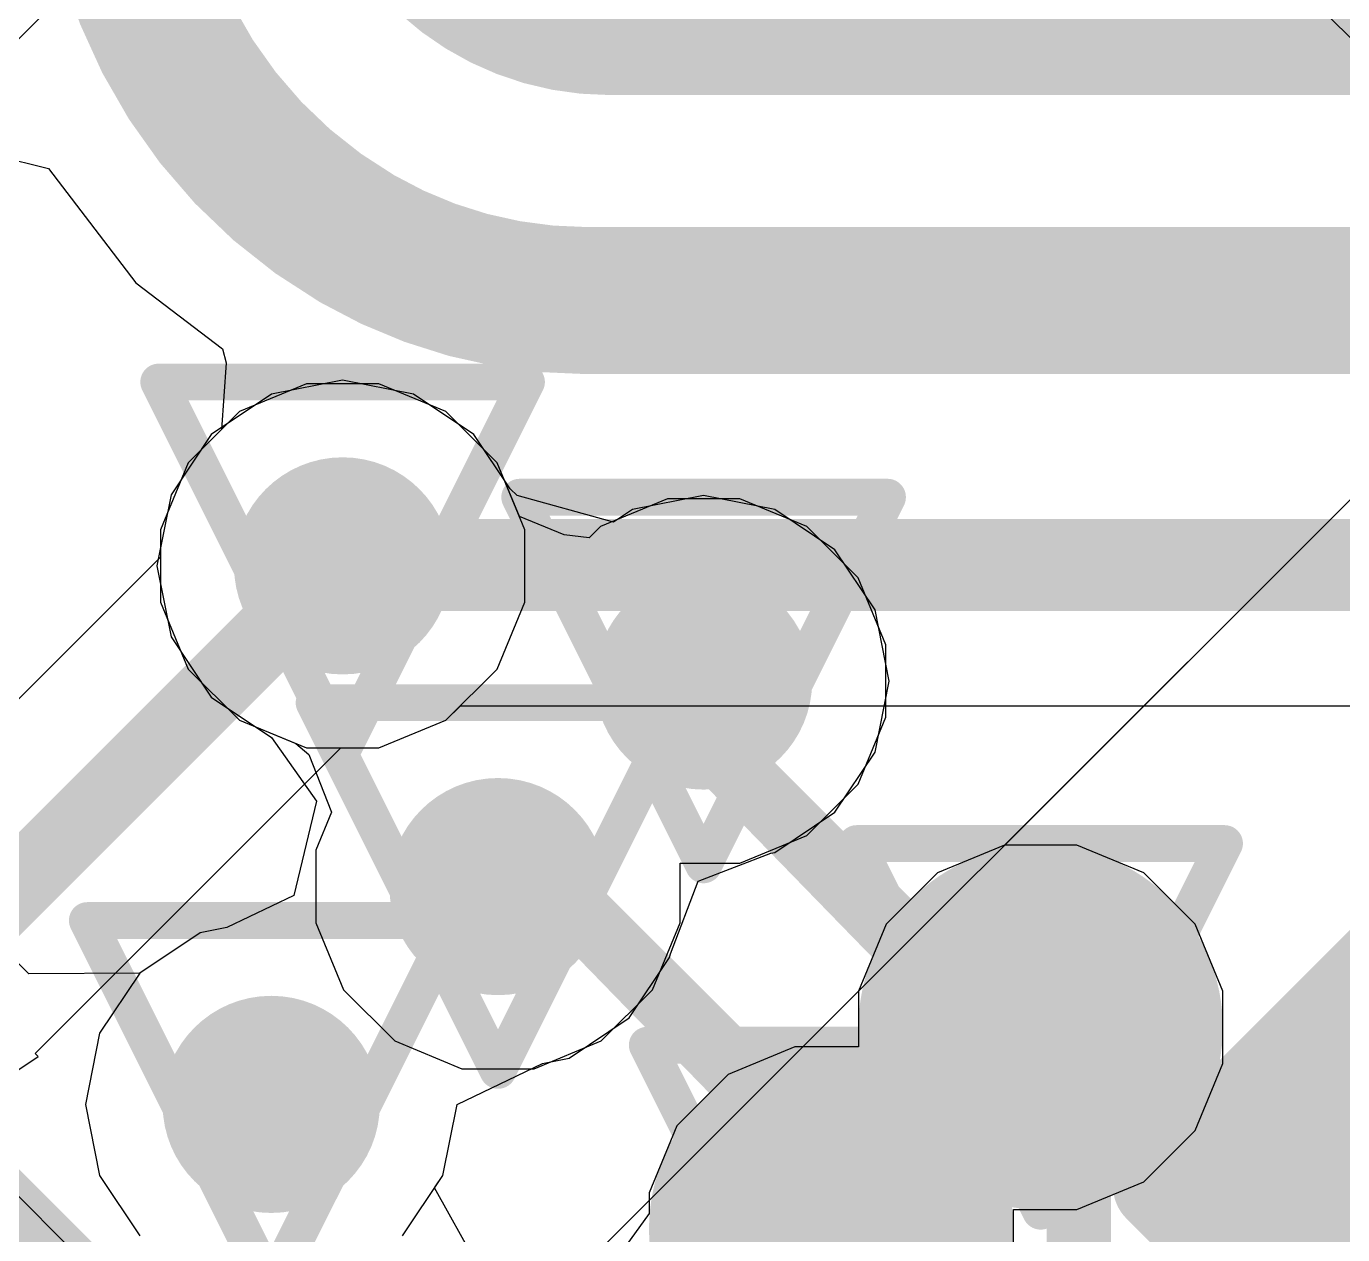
# Model space of a CAD drawing. Header units: inches. Extents: x -6 to 283, y -12 to 154.
# Drawn here: x 42.107 to 43.925, y 11.081 to 12.75 of the extents above; entities that cross this region are included whole.
import ezdxf

# ---------------------------------------------------------------- set-up
doc = ezdxf.new("R2010")
doc.units = ezdxf.units.IN
for name, color, linetype in [('Bottom Layer', 5, 'Continuous'), ('Drill Drawing', 1, 'Continuous'), ('GND-1', 16, 'Continuous'), ('GND-2', 90, 'Continuous'), ('GND-3', 216, 'Continuous'), ('GND-4', 54, 'Continuous'), ('PWR-1', 156, 'Continuous'), ('PWR-2', 130, 'Continuous'), ('Signal L1', 76, 'Continuous'), ('Signal L2', 6, 'Continuous'), ('Top Layer', 1, 'Continuous'), ('Top Overlay', 2, 'Continuous'), ('Top Paste', 8, 'Continuous'), ('Top Solder', 216, 'Continuous'), ('Via Holes', 16, 'Continuous')]:
    doc.layers.add(name, color=color, linetype=linetype)

# ---------------------------------------------------------------- blocks, each defined once
blk = doc.blocks.new('R___0201_126')
at = {"layer": 'Top Layer'}
for points in [[(-0.41, 0.185), (-0.14, 0.185), (-0.14, -0.185), (-0.41, -0.185)], [(0.14, 0.185), (0.41, 0.185), (0.41, -0.185), (0.14, -0.185)]]:
    blk.add_hatch(color=1, dxfattribs=at).paths.add_polyline_path(points)
at = {"layer": 'Top Paste'}
for points in [[(-0.41, 0.185), (-0.14, 0.185), (-0.14, -0.185), (-0.41, -0.185)], [(0.14, 0.185), (0.41, 0.185), (0.41, -0.185), (0.14, -0.185)]]:
    blk.add_hatch(color=8, dxfattribs=at).paths.add_polyline_path(points)
at = {"layer": 'Top Solder'}
for points in [[(-0.465, 0.24), (-0.085, 0.24), (-0.085, -0.24), (-0.465, -0.24)], [(0.085, 0.24), (0.465, 0.24), (0.465, -0.24), (0.085, -0.24)]]:
    blk.add_hatch(color=216, dxfattribs=at).paths.add_polyline_path(points)
at = {"layer": 'Top Overlay'}
for points in [[(-0.4826, 0.254, 0.127, 0.127, 0), (-0.4826, -0.254, 0.127, 0.127, 0)], [(0.4826, 0.254, 0.127, 0.127, 0), (-0.4826, 0.254, 0.127, 0.127, 0)], [(0.4826, 0.254, 0.127, 0.127, 0), (0.4826, -0.254, 0.127, 0.127, 0)], [(0.4826, -0.254, 0.127, 0.127, 0), (-0.4826, -0.254, 0.127, 0.127, 0)]]:
    blk.add_lwpolyline(points, format="xyseb", dxfattribs=at)
for points in [[(-0.5143, 0.254, 0.0635, 0.0635, 1), (-0.4508, 0.254, 0.0635, 0.0635, 1)], [(-0.5143, 0.254, 0.0635, 0.0635, 1), (-0.4508, 0.254, 0.0635, 0.0635, 1)], [(0.4508, 0.254, 0.0635, 0.0635, 1), (0.5143, 0.254, 0.0635, 0.0635, 1)], [(0.4508, 0.254, 0.0635, 0.0635, 1), (0.5143, 0.254, 0.0635, 0.0635, 1)], [(-0.5143, -0.254, 0.0635, 0.0635, 1), (-0.4508, -0.254, 0.0635, 0.0635, 1)], [(-0.5143, -0.254, 0.0635, 0.0635, 1), (-0.4508, -0.254, 0.0635, 0.0635, 1)], [(0.4508, -0.254, 0.0635, 0.0635, 1), (0.5143, -0.254, 0.0635, 0.0635, 1)], [(0.4508, -0.254, 0.0635, 0.0635, 1), (0.5143, -0.254, 0.0635, 0.0635, 1)]]:
    blk.add_lwpolyline(points, format="xyseb", close=True, dxfattribs=at)
blk = doc.blocks.new('R___0201_166')
at = {"layer": 'Top Layer'}
for points in [[(-0.41, 0.185), (-0.14, 0.185), (-0.14, -0.185), (-0.41, -0.185)], [(0.14, 0.185), (0.41, 0.185), (0.41, -0.185), (0.14, -0.185)]]:
    blk.add_hatch(color=1, dxfattribs=at).paths.add_polyline_path(points)
at = {"layer": 'Top Paste'}
for points in [[(-0.41, 0.185), (-0.14, 0.185), (-0.14, -0.185), (-0.41, -0.185)], [(0.14, 0.185), (0.41, 0.185), (0.41, -0.185), (0.14, -0.185)]]:
    blk.add_hatch(color=8, dxfattribs=at).paths.add_polyline_path(points)
at = {"layer": 'Top Solder'}
for points in [[(-0.465, 0.24), (-0.085, 0.24), (-0.085, -0.24), (-0.465, -0.24)], [(0.085, 0.24), (0.465, 0.24), (0.465, -0.24), (0.085, -0.24)]]:
    blk.add_hatch(color=216, dxfattribs=at).paths.add_polyline_path(points)
at = {"layer": 'Top Overlay'}
for points in [[(-0.4826, 0.254, 0.127, 0.127, 0), (0.4826, 0.254, 0.127, 0.127, 0)], [(-0.4826, -0.254, 0.127, 0.127, 0), (-0.4826, 0.254, 0.127, 0.127, 0)], [(0.4826, -0.254, 0.127, 0.127, 0), (0.4826, 0.254, 0.127, 0.127, 0)], [(-0.4826, -0.254, 0.127, 0.127, 0), (0.4826, -0.254, 0.127, 0.127, 0)]]:
    blk.add_lwpolyline(points, format="xyseb", dxfattribs=at)
for points in [[(-0.5143, 0.254, 0.0635, 0.0635, 1), (-0.4508, 0.254, 0.0635, 0.0635, 1)], [(-0.5143, 0.254, 0.0635, 0.0635, 1), (-0.4508, 0.254, 0.0635, 0.0635, 1)], [(0.4508, 0.254, 0.0635, 0.0635, 1), (0.5143, 0.254, 0.0635, 0.0635, 1)], [(0.4508, 0.254, 0.0635, 0.0635, 1), (0.5143, 0.254, 0.0635, 0.0635, 1)], [(-0.5143, -0.254, 0.0635, 0.0635, 1), (-0.4508, -0.254, 0.0635, 0.0635, 1)], [(-0.5143, -0.254, 0.0635, 0.0635, 1), (-0.4508, -0.254, 0.0635, 0.0635, 1)], [(0.4508, -0.254, 0.0635, 0.0635, 1), (0.5143, -0.254, 0.0635, 0.0635, 1)], [(0.4508, -0.254, 0.0635, 0.0635, 1), (0.5143, -0.254, 0.0635, 0.0635, 1)]]:
    blk.add_lwpolyline(points, format="xyseb", close=True, dxfattribs=at)

msp = doc.modelspace()

# ---------------------------------------------------------------- hatches: boundary and pattern name
at = {"layer": 'Bottom Layer'}
h = msp.add_hatch(color=5, dxfattribs=at)
edge = h.paths.add_edge_path()
edge.add_arc((42.544, 12.0046), 0.15, 0, 360)
h = msp.add_hatch(color=5, dxfattribs=at)
edge = h.paths.add_edge_path()
edge.add_arc((42.4454, 11.2606), 0.15, 0, 360)
at = {"layer": 'GND-1'}
h = msp.add_hatch(color=16, dxfattribs=at)
edge = h.paths.add_edge_path()
edge.add_arc((42.544, 12.0046), 0.15, 0, 360)
h = msp.add_hatch(color=16, dxfattribs=at)
edge = h.paths.add_edge_path()
edge.add_arc((43.5081, 11.367), 0.15, 0, 360)
h = msp.add_hatch(color=16, dxfattribs=at)
edge = h.paths.add_edge_path()
edge.add_arc((42.4454, 11.2606), 0.15, 0, 360)
h = msp.add_hatch(color=16, dxfattribs=at)
edge = h.paths.add_edge_path()
edge.add_arc((43.2188, 11.0884), 0.15, 0, 360)
at = {"layer": 'GND-2'}
h = msp.add_hatch(color=90, dxfattribs=at)
edge = h.paths.add_edge_path()
edge.add_arc((42.544, 12.0046), 0.15, 0, 360)
h = msp.add_hatch(color=90, dxfattribs=at)
edge = h.paths.add_edge_path()
edge.add_arc((43.0426, 11.8455), 0.15, 0, 360)
h = msp.add_hatch(color=90, dxfattribs=at)
edge = h.paths.add_edge_path()
edge.add_arc((42.7586, 11.5615), 0.15, 0, 360)
h = msp.add_hatch(color=90, dxfattribs=at)
edge = h.paths.add_edge_path()
edge.add_arc((42.4454, 11.2606), 0.15, 0, 360)
at = {"layer": 'GND-3'}
h = msp.add_hatch(color=216, dxfattribs=at)
edge = h.paths.add_edge_path()
edge.add_arc((42.544, 12.0046), 0.15, 0, 360)
h = msp.add_hatch(color=216, dxfattribs=at)
edge = h.paths.add_edge_path()
edge.add_arc((43.0426, 11.8455), 0.15, 0, 360)
h = msp.add_hatch(color=216, dxfattribs=at)
edge = h.paths.add_edge_path()
edge.add_arc((42.7586, 11.5615), 0.15, 0, 360)
h = msp.add_hatch(color=216, dxfattribs=at)
edge = h.paths.add_edge_path()
edge.add_arc((42.4454, 11.2606), 0.15, 0, 360)
at = {"layer": 'GND-4'}
h = msp.add_hatch(color=54, dxfattribs=at)
edge = h.paths.add_edge_path()
edge.add_arc((42.544, 12.0046), 0.15, 0, 360)
h = msp.add_hatch(color=54, dxfattribs=at)
edge = h.paths.add_edge_path()
edge.add_arc((42.4454, 11.2606), 0.15, 0, 360)
at = {"layer": 'PWR-1'}
h = msp.add_hatch(color=156, dxfattribs=at)
edge = h.paths.add_edge_path()
edge.add_arc((42.544, 12.0046), 0.15, 0, 360)
h = msp.add_hatch(color=156, dxfattribs=at)
edge = h.paths.add_edge_path()
edge.add_arc((43.0426, 11.8455), 0.15, 0, 360)
h = msp.add_hatch(color=156, dxfattribs=at)
edge = h.paths.add_edge_path()
edge.add_arc((42.7586, 11.5615), 0.15, 0, 360)
h = msp.add_hatch(color=156, dxfattribs=at)
edge = h.paths.add_edge_path()
edge.add_arc((42.4454, 11.2606), 0.15, 0, 360)
at = {"layer": 'PWR-2'}
h = msp.add_hatch(color=130, dxfattribs=at)
edge = h.paths.add_edge_path()
edge.add_arc((42.544, 12.0046), 0.15, 0, 360)
h = msp.add_hatch(color=130, dxfattribs=at)
edge = h.paths.add_edge_path()
edge.add_arc((43.0426, 11.8455), 0.15, 0, 360)
h = msp.add_hatch(color=130, dxfattribs=at)
edge = h.paths.add_edge_path()
edge.add_arc((42.7586, 11.5615), 0.15, 0, 360)
h = msp.add_hatch(color=130, dxfattribs=at)
edge = h.paths.add_edge_path()
edge.add_arc((42.4454, 11.2606), 0.15, 0, 360)
at = {"layer": 'Signal L1'}
h = msp.add_hatch(color=76, dxfattribs=at)
edge = h.paths.add_edge_path()
edge.add_arc((42.544, 12.0046), 0.15, 0, 360)
h = msp.add_hatch(color=76, dxfattribs=at)
edge = h.paths.add_edge_path()
edge.add_arc((43.0426, 11.8455), 0.15, 0, 360)
h = msp.add_hatch(color=76, dxfattribs=at)
edge = h.paths.add_edge_path()
edge.add_arc((42.7586, 11.5615), 0.15, 0, 360)
h = msp.add_hatch(color=76, dxfattribs=at)
edge = h.paths.add_edge_path()
edge.add_arc((43.5081, 11.367), 0.15, 0, 360)
h = msp.add_hatch(color=76, dxfattribs=at)
edge = h.paths.add_edge_path()
edge.add_arc((42.4454, 11.2606), 0.15, 0, 360)
h = msp.add_hatch(color=76, dxfattribs=at)
edge = h.paths.add_edge_path()
edge.add_arc((43.2188, 11.0884), 0.15, 0, 360)
at = {"layer": 'Signal L2'}
h = msp.add_hatch(color=6, dxfattribs=at)
edge = h.paths.add_edge_path()
edge.add_arc((42.544, 12.0046), 0.15, 0, 360)
h = msp.add_hatch(color=6, dxfattribs=at)
edge = h.paths.add_edge_path()
edge.add_arc((43.0426, 11.8455), 0.15, 0, 360)
h = msp.add_hatch(color=6, dxfattribs=at)
edge = h.paths.add_edge_path()
edge.add_arc((42.7586, 11.5615), 0.15, 0, 360)
h = msp.add_hatch(color=6, dxfattribs=at)
edge = h.paths.add_edge_path()
edge.add_arc((42.4454, 11.2606), 0.15, 0, 360)
at = {"layer": 'Top Layer'}
h = msp.add_hatch(color=1, dxfattribs=at)
edge = h.paths.add_edge_path()
edge.add_arc((42.544, 12.0046), 0.15, 0, 360)
h = msp.add_hatch(color=1, dxfattribs=at)
edge = h.paths.add_edge_path()
edge.add_arc((43.5081, 11.367), 0.15, 0, 360)
h = msp.add_hatch(color=1, dxfattribs=at)
edge = h.paths.add_edge_path()
edge.add_arc((42.4454, 11.2606), 0.15, 0, 360)
h = msp.add_hatch(color=1, dxfattribs=at)
edge = h.paths.add_edge_path()
edge.add_arc((43.2188, 11.0884), 0.15, 0, 360)
at = {"layer": 'Top Solder'}
h = msp.add_hatch(color=216, dxfattribs=at)
edge = h.paths.add_edge_path()
edge.add_arc((43.5081, 11.367), 0.2516, 0, 360)
h = msp.add_hatch(color=216, dxfattribs=at)
edge = h.paths.add_edge_path()
edge.add_arc((43.2188, 11.0884), 0.2516, 0, 360)
at = {"layer": 'Via Holes'}
h = msp.add_hatch(color=7, dxfattribs=at)
edge = h.paths.add_edge_path()
edge.add_arc((42.544, 12.0046), 0.075, 0, 360)
h = msp.add_hatch(color=7, dxfattribs=at)
edge = h.paths.add_edge_path()
edge.add_arc((43.0426, 11.8455), 0.075, 0, 360)
h = msp.add_hatch(color=7, dxfattribs=at)
edge = h.paths.add_edge_path()
edge.add_arc((42.7586, 11.5615), 0.075, 0, 360)
h = msp.add_hatch(color=7, dxfattribs=at)
edge = h.paths.add_edge_path()
edge.add_arc((43.5081, 11.367), 0.075, 0, 360)
h = msp.add_hatch(color=7, dxfattribs=at)
edge = h.paths.add_edge_path()
edge.add_arc((42.4454, 11.2606), 0.075, 0, 360)
h = msp.add_hatch(color=7, dxfattribs=at)
edge = h.paths.add_edge_path()
edge.add_arc((43.2188, 11.0884), 0.075, 0, 360)

# ---------------------------------------------------------------- linework, layer by layer
at = {"layer": 'Bottom Layer'}
for p, q in [((42.0571, 12.5737), (42.1376, 12.5535)), ((42.1376, 12.5535), (42.2586, 12.3958)), ((42.2586, 12.3958), (42.3779, 12.3043)), ((42.3779, 12.3043), (42.3831, 12.2852)), ((42.3831, 12.2852), (42.3767, 12.1931)), ((42.3767, 12.1931), (42.3307, 12.1471)), ((42.3307, 12.1471), (42.2924, 12.0546)), ((42.2924, 12.0546), (42.2924, 11.9545)), ((42.2924, 11.9545), (42.3307, 11.8621)), ((42.3307, 11.8621), (42.4015, 11.7913)), ((42.6865, 11.7913), (42.7067, 11.8114)), ((42.7067, 11.8114), (44.2078, 11.8114)), ((42.4015, 11.7913), (42.4939, 11.753)), ((42.594, 11.753), (42.6865, 11.7913)), ((42.4939, 11.753), (42.594, 11.753))]:
    msp.add_line(p, q, dxfattribs=at)
for points in [[(42.912, 12.744, 0.1778, 0.1778, -0.414214), (42.5727, 13.0833, 0.1778, 0.1778, 0)], [(42.5642, 12.4565, 0.2032, 0.2032, -0.267176), (42.2276, 13.0414, 0.2032, 0.2032, 0)], [(42.912, 12.744, 0.1778, 0.1778, 0), (44.5838, 12.744, 0.1778, 0.1778, 0)], [(42.8812, 12.3711, 0.2032, 0.2032, -0.132308), (42.5642, 12.4565, 0.2032, 0.2032, 0)], [(42.8812, 12.3711, 0.2032, 0.2032, 0), (44.5089, 12.3711, 0.2032, 0.2032, 0)], [(42.544, 12.0046, 0.127, 0.127, 0), (42.5451, 12.0057, 0.127, 0.127, 0)], [(42.5451, 12.0057, 0.127, 0.127, 0), (44.2082, 12.0057, 0.127, 0.127, 0)]]:
    msp.add_lwpolyline(points, format="xyseb", dxfattribs=at)
for points in [[(42.8676, 12.744, 0.0889, 0.0889, 1), (42.9565, 12.744, 0.0889, 0.0889, 1)], [(42.8676, 12.744, 0.0889, 0.0889, 1), (42.9565, 12.744, 0.0889, 0.0889, 1)], [(42.5134, 12.4565, 0.1016, 0.1016, 1), (42.615, 12.4565, 0.1016, 0.1016, 1)], [(42.5134, 12.4565, 0.1016, 0.1016, 1), (42.615, 12.4565, 0.1016, 0.1016, 1)], [(42.8304, 12.3711, 0.1016, 0.1016, 1), (42.932, 12.3711, 0.1016, 0.1016, 1)], [(42.8304, 12.3711, 0.1016, 0.1016, 1), (42.932, 12.3711, 0.1016, 0.1016, 1)], [(42.5122, 12.0046, 0.0635, 0.0635, 1), (42.5757, 12.0046, 0.0635, 0.0635, 1)], [(42.5133, 12.0057, 0.0635, 0.0635, 1), (42.5768, 12.0057, 0.0635, 0.0635, 1)], [(42.5133, 12.0057, 0.0635, 0.0635, 1), (42.5768, 12.0057, 0.0635, 0.0635, 1)]]:
    msp.add_lwpolyline(points, format="xyseb", close=True, dxfattribs=at)
at = {"layer": 'Drill Drawing'}
for points in [[(42.29, 12.2586, 0.0508, 0.0508, 0), (42.798, 12.2586, 0.0508, 0.0508, 0)], [(42.29, 12.2586, 0.0508, 0.0508, 0), (42.544, 11.7506, 0.0508, 0.0508, 0)], [(42.544, 11.7506, 0.0508, 0.0508, 0), (42.798, 12.2586, 0.0508, 0.0508, 0)], [(42.7886, 12.0995, 0.0508, 0.0508, 0), (43.2966, 12.0995, 0.0508, 0.0508, 0)], [(42.7886, 12.0995, 0.0508, 0.0508, 0), (43.0426, 11.5915, 0.0508, 0.0508, 0)], [(43.0426, 11.5915, 0.0508, 0.0508, 0), (43.2966, 12.0995, 0.0508, 0.0508, 0)], [(42.5046, 11.8155, 0.0508, 0.0508, 0), (43.0126, 11.8155, 0.0508, 0.0508, 0)], [(42.5046, 11.8155, 0.0508, 0.0508, 0), (42.7586, 11.3075, 0.0508, 0.0508, 0)], [(42.7586, 11.3075, 0.0508, 0.0508, 0), (43.0126, 11.8155, 0.0508, 0.0508, 0)], [(43.2541, 11.621, 0.0508, 0.0508, 0), (43.7621, 11.621, 0.0508, 0.0508, 0)], [(43.2541, 11.621, 0.0508, 0.0508, 0), (43.5081, 11.113, 0.0508, 0.0508, 0)], [(43.5081, 11.113, 0.0508, 0.0508, 0), (43.7621, 11.621, 0.0508, 0.0508, 0)], [(42.1914, 11.5146, 0.0508, 0.0508, 0), (42.6994, 11.5146, 0.0508, 0.0508, 0)], [(42.1914, 11.5146, 0.0508, 0.0508, 0), (42.4454, 11.0066, 0.0508, 0.0508, 0)], [(42.4454, 11.0066, 0.0508, 0.0508, 0), (42.6994, 11.5146, 0.0508, 0.0508, 0)], [(42.9648, 11.3424, 0.0508, 0.0508, 0), (43.4728, 11.3424, 0.0508, 0.0508, 0)], [(42.9648, 11.3424, 0.0508, 0.0508, 0), (43.2188, 10.8344, 0.0508, 0.0508, 0)], [(43.2188, 10.8344, 0.0508, 0.0508, 0), (43.4728, 11.3424, 0.0508, 0.0508, 0)]]:
    msp.add_lwpolyline(points, format="xyseb", dxfattribs=at)
for points in [[(42.2773, 12.2586, 0.0254, 0.0254, 1), (42.3027, 12.2586, 0.0254, 0.0254, 1)], [(42.2773, 12.2586, 0.0254, 0.0254, 1), (42.3027, 12.2586, 0.0254, 0.0254, 1)], [(42.7853, 12.2586, 0.0254, 0.0254, 1), (42.8107, 12.2586, 0.0254, 0.0254, 1)], [(42.7853, 12.2586, 0.0254, 0.0254, 1), (42.8107, 12.2586, 0.0254, 0.0254, 1)], [(42.7759, 12.0995, 0.0254, 0.0254, 1), (42.8013, 12.0995, 0.0254, 0.0254, 1)], [(42.7759, 12.0995, 0.0254, 0.0254, 1), (42.8013, 12.0995, 0.0254, 0.0254, 1)], [(43.2839, 12.0995, 0.0254, 0.0254, 1), (43.3093, 12.0995, 0.0254, 0.0254, 1)], [(43.2839, 12.0995, 0.0254, 0.0254, 1), (43.3093, 12.0995, 0.0254, 0.0254, 1)], [(42.4919, 11.8155, 0.0254, 0.0254, 1), (42.5173, 11.8155, 0.0254, 0.0254, 1)], [(42.4919, 11.8155, 0.0254, 0.0254, 1), (42.5173, 11.8155, 0.0254, 0.0254, 1)], [(42.9999, 11.8155, 0.0254, 0.0254, 1), (43.0253, 11.8155, 0.0254, 0.0254, 1)], [(42.9999, 11.8155, 0.0254, 0.0254, 1), (43.0253, 11.8155, 0.0254, 0.0254, 1)], [(42.5313, 11.7506, 0.0254, 0.0254, 1), (42.5567, 11.7506, 0.0254, 0.0254, 1)], [(42.5313, 11.7506, 0.0254, 0.0254, 1), (42.5567, 11.7506, 0.0254, 0.0254, 1)], [(43.2414, 11.621, 0.0254, 0.0254, 1), (43.2668, 11.621, 0.0254, 0.0254, 1)], [(43.2414, 11.621, 0.0254, 0.0254, 1), (43.2668, 11.621, 0.0254, 0.0254, 1)], [(43.7494, 11.621, 0.0254, 0.0254, 1), (43.7748, 11.621, 0.0254, 0.0254, 1)], [(43.7494, 11.621, 0.0254, 0.0254, 1), (43.7748, 11.621, 0.0254, 0.0254, 1)], [(43.0299, 11.5915, 0.0254, 0.0254, 1), (43.0553, 11.5915, 0.0254, 0.0254, 1)], [(43.0299, 11.5915, 0.0254, 0.0254, 1), (43.0553, 11.5915, 0.0254, 0.0254, 1)], [(42.1787, 11.5146, 0.0254, 0.0254, 1), (42.2041, 11.5146, 0.0254, 0.0254, 1)], [(42.1787, 11.5146, 0.0254, 0.0254, 1), (42.2041, 11.5146, 0.0254, 0.0254, 1)], [(42.6867, 11.5146, 0.0254, 0.0254, 1), (42.7121, 11.5146, 0.0254, 0.0254, 1)], [(42.6867, 11.5146, 0.0254, 0.0254, 1), (42.7121, 11.5146, 0.0254, 0.0254, 1)], [(42.9521, 11.3424, 0.0254, 0.0254, 1), (42.9775, 11.3424, 0.0254, 0.0254, 1)], [(42.9521, 11.3424, 0.0254, 0.0254, 1), (42.9775, 11.3424, 0.0254, 0.0254, 1)], [(43.4601, 11.3424, 0.0254, 0.0254, 1), (43.4855, 11.3424, 0.0254, 0.0254, 1)], [(43.4601, 11.3424, 0.0254, 0.0254, 1), (43.4855, 11.3424, 0.0254, 0.0254, 1)], [(42.7459, 11.3075, 0.0254, 0.0254, 1), (42.7713, 11.3075, 0.0254, 0.0254, 1)], [(42.7459, 11.3075, 0.0254, 0.0254, 1), (42.7713, 11.3075, 0.0254, 0.0254, 1)], [(43.4954, 11.113, 0.0254, 0.0254, 1), (43.5208, 11.113, 0.0254, 0.0254, 1)], [(43.4954, 11.113, 0.0254, 0.0254, 1), (43.5208, 11.113, 0.0254, 0.0254, 1)]]:
    msp.add_lwpolyline(points, format="xyseb", close=True, dxfattribs=at)
at = {"layer": 'GND-1'}
for p, q in [((42.4939, 12.2562), (42.4015, 12.2179)), ((42.594, 12.2562), (42.4939, 12.2562)), ((42.6865, 12.2179), (42.594, 12.2562)), ((42.4015, 12.2179), (42.3307, 12.1471)), ((42.7573, 12.1471), (42.6865, 12.2179)), ((42.3307, 12.1471), (42.2924, 12.0546)), ((42.7956, 12.0546), (42.7573, 12.1471)), ((42.2924, 12.0546), (42.2924, 11.9545)), ((42.7956, 11.9545), (42.7956, 12.0546)), ((42.2924, 11.9545), (42.3307, 11.8621)), ((42.7573, 11.8621), (42.7956, 11.9545)), ((42.3307, 11.8621), (42.4015, 11.7913)), ((42.6865, 11.7913), (42.7573, 11.8621)), ((42.4015, 11.7913), (42.4939, 11.753)), ((42.594, 11.753), (42.6865, 11.7913)), ((42.4939, 11.753), (42.594, 11.753)), ((43.4581, 11.6186), (43.3656, 11.5803)), ((43.5582, 11.6186), (43.4581, 11.6186)), ((43.6506, 11.5803), (43.5582, 11.6186)), ((43.3656, 11.5803), (43.2948, 11.5095)), ((43.7214, 11.5095), (43.6506, 11.5803)), ((43.2948, 11.5095), (43.2565, 11.417)), ((43.7597, 11.417), (43.7214, 11.5095)), ((43.2565, 11.417), (43.2565, 11.34)), ((43.7597, 11.3169), (43.7597, 11.417)), ((43.1688, 11.34), (43.0763, 11.3017)), ((43.2565, 11.34), (43.1688, 11.34)), ((43.7214, 11.2245), (43.7597, 11.3169)), ((43.0763, 11.3017), (43.0055, 11.231)), ((43.0055, 11.231), (42.9672, 11.1385)), ((43.6506, 11.1537), (43.7214, 11.2245)), ((43.5582, 11.1154), (43.6506, 11.1537)), ((42.9672, 11.1385), (42.9672, 11.1099)), ((42.9672, 11.1099), (42.9145, 11.0367)), ((43.4704, 11.0384), (43.4704, 11.1154)), ((43.4704, 11.1154), (43.5582, 11.1154))]:
    msp.add_line(p, q, dxfattribs=at)
at = {"layer": 'GND-2'}
for p, q in [((42.4939, 12.2562), (42.4015, 12.2179)), ((42.594, 12.2562), (42.4939, 12.2562)), ((42.6865, 12.2179), (42.594, 12.2562)), ((42.4015, 12.2179), (42.3307, 12.1471)), ((42.7573, 12.1471), (42.6865, 12.2179)), ((42.3307, 12.1471), (42.2924, 12.0546)), ((42.7881, 12.0726), (42.7573, 12.1471)), ((42.9925, 12.0971), (42.9001, 12.0588)), ((43.0926, 12.0971), (42.9925, 12.0971)), ((43.1851, 12.0588), (43.0926, 12.0971)), ((42.85, 12.0476), (42.7881, 12.0726)), ((42.2924, 12.0546), (42.2924, 11.9545)), ((42.9001, 12.0588), (42.8845, 12.0432)), ((43.2559, 11.988), (43.1851, 12.0588)), ((42.8845, 12.0432), (42.85, 12.0476)), ((43.2942, 11.8956), (43.2559, 11.988)), ((42.2924, 11.9545), (42.3307, 11.8621)), ((43.2942, 11.7955), (43.2942, 11.8956)), ((42.3307, 11.8621), (42.4015, 11.7913)), ((42.4015, 11.7913), (42.4792, 11.7591)), ((43.2559, 11.703), (43.2942, 11.7955)), ((42.4792, 11.7591), (42.4975, 11.7438)), ((42.4975, 11.7438), (42.5288, 11.6641)), ((43.1851, 11.6322), (43.2559, 11.703)), ((42.5288, 11.6641), (42.507, 11.6116)), ((43.0926, 11.5939), (43.1851, 11.6322)), ((42.507, 11.6116), (42.507, 11.5115)), ((43.0102, 11.5115), (43.0102, 11.5939)), ((43.0102, 11.5939), (43.0926, 11.5939)), ((42.507, 11.5115), (42.5453, 11.419)), ((42.9719, 11.419), (43.0102, 11.5115)), ((42.5453, 11.419), (42.6161, 11.3482)), ((42.9011, 11.3482), (42.9719, 11.419)), ((42.6161, 11.3482), (42.7086, 11.3099)), ((42.8087, 11.3099), (42.9011, 11.3482)), ((42.7086, 11.3099), (42.8087, 11.3099))]:
    msp.add_line(p, q, dxfattribs=at)
at = {"layer": 'GND-3'}
for p, q in [((42.4939, 12.2562), (42.4015, 12.2179)), ((42.594, 12.2562), (42.4939, 12.2562)), ((42.6865, 12.2179), (42.594, 12.2562)), ((42.4015, 12.2179), (42.3307, 12.1471)), ((42.7573, 12.1471), (42.6865, 12.2179)), ((42.3307, 12.1471), (42.2924, 12.0546)), ((42.7881, 12.0726), (42.7573, 12.1471)), ((42.9925, 12.0971), (42.9001, 12.0588)), ((43.0926, 12.0971), (42.9925, 12.0971)), ((43.1851, 12.0588), (43.0926, 12.0971)), ((42.85, 12.0476), (42.7881, 12.0726)), ((42.2924, 12.0546), (42.2924, 11.9545)), ((42.9001, 12.0588), (42.8845, 12.0432)), ((43.2559, 11.988), (43.1851, 12.0588)), ((42.8845, 12.0432), (42.85, 12.0476)), ((43.2942, 11.8956), (43.2559, 11.988)), ((42.2924, 11.9545), (42.3307, 11.8621)), ((43.2942, 11.7955), (43.2942, 11.8956)), ((42.3307, 11.8621), (42.4015, 11.7913)), ((42.4015, 11.7913), (42.4792, 11.7591)), ((43.2559, 11.703), (43.2942, 11.7955)), ((42.4792, 11.7591), (42.4975, 11.7438)), ((42.4975, 11.7438), (42.5288, 11.6641)), ((43.1851, 11.6322), (43.2559, 11.703)), ((42.5288, 11.6641), (42.507, 11.6116)), ((43.0926, 11.5939), (43.1851, 11.6322)), ((42.507, 11.6116), (42.507, 11.5115)), ((43.0102, 11.5115), (43.0102, 11.5939)), ((43.0102, 11.5939), (43.0926, 11.5939)), ((42.507, 11.5115), (42.5453, 11.419)), ((42.9719, 11.419), (43.0102, 11.5115)), ((42.5453, 11.419), (42.6161, 11.3482)), ((42.9011, 11.3482), (42.9719, 11.419)), ((42.6161, 11.3482), (42.7086, 11.3099)), ((42.8087, 11.3099), (42.9011, 11.3482)), ((42.7086, 11.3099), (42.8087, 11.3099))]:
    msp.add_line(p, q, dxfattribs=at)
at = {"layer": 'GND-4'}
for p, q in [((42.4939, 12.2562), (42.4015, 12.2179)), ((42.594, 12.2562), (42.4939, 12.2562)), ((42.6865, 12.2179), (42.594, 12.2562)), ((42.4015, 12.2179), (42.3307, 12.1471)), ((42.7573, 12.1471), (42.6865, 12.2179)), ((42.3307, 12.1471), (42.2924, 12.0546)), ((42.7956, 12.0546), (42.7573, 12.1471)), ((42.2924, 12.0546), (42.2924, 11.9545)), ((42.7956, 11.9545), (42.7956, 12.0546)), ((42.2924, 11.9545), (42.3307, 11.8621)), ((42.7573, 11.8621), (42.7956, 11.9545)), ((42.3307, 11.8621), (42.4015, 11.7913)), ((42.6865, 11.7913), (42.7573, 11.8621)), ((42.4015, 11.7913), (42.4939, 11.753)), ((42.594, 11.753), (42.6865, 11.7913)), ((42.4939, 11.753), (42.594, 11.753))]:
    msp.add_line(p, q, dxfattribs=at)
at = {"layer": 'PWR-1'}
for p, q in [((42.544, 12.2611), (42.4458, 12.2416)), ((42.6421, 12.2416), (42.544, 12.2611)), ((42.4458, 12.2416), (42.3626, 12.186)), ((42.7254, 12.186), (42.6421, 12.2416)), ((42.3626, 12.186), (42.307, 12.1027)), ((42.7756, 12.1108), (42.7254, 12.186)), ((42.7849, 12.1016), (42.7756, 12.1108)), ((42.307, 12.1027), (42.2874, 12.0046)), ((42.918, 12.0649), (42.7849, 12.1016)), ((43.0426, 12.102), (42.9444, 12.0825)), ((43.1408, 12.0825), (43.0426, 12.102)), ((42.9444, 12.0825), (42.918, 12.0649)), ((43.224, 12.0269), (43.1408, 12.0825)), ((43.2796, 11.9437), (43.224, 12.0269)), ((42.2874, 12.0046), (42.307, 11.9064)), ((43.2991, 11.8455), (43.2796, 11.9437)), ((42.307, 11.9064), (42.3626, 11.8232)), ((43.2796, 11.7473), (43.2991, 11.8455)), ((42.3626, 11.8232), (42.4458, 11.7676)), ((42.4458, 11.7676), (42.5078, 11.6794)), ((43.224, 11.6641), (43.2796, 11.7473)), ((42.5078, 11.6794), (42.4766, 11.5493)), ((43.1408, 11.6085), (43.224, 11.6641)), ((43.035, 11.5691), (43.1355, 11.6075)), ((43.1355, 11.6075), (43.1408, 11.6085)), ((42.9967, 11.4686), (43.035, 11.5691)), ((42.4766, 11.5493), (42.3839, 11.5049)), ((42.3473, 11.4976), (42.264, 11.442)), ((42.3839, 11.5049), (42.3473, 11.4976)), ((42.94, 11.3801), (42.9956, 11.4634)), ((42.9956, 11.4634), (42.9967, 11.4686)), ((42.264, 11.442), (42.2084, 11.3588)), ((42.8568, 11.3245), (42.94, 11.3801)), ((42.2084, 11.3588), (42.1889, 11.2606)), ((42.702, 11.2606), (42.8202, 11.3173)), ((42.8202, 11.3173), (42.8568, 11.3245)), ((42.1889, 11.2606), (42.2084, 11.1624)), ((42.6824, 11.1624), (42.702, 11.2606)), ((42.2084, 11.1624), (42.264, 11.0792)), ((42.671, 11.1454), (42.6824, 11.1624)), ((42.7394, 11.0221), (42.671, 11.1454))]:
    msp.add_line(p, q, dxfattribs=at)
at = {"layer": 'PWR-2'}
for p, q in [((42.3857, 14.2841), (47.3151, 9.3547)), ((42.544, 12.2611), (42.4458, 12.2416)), ((42.6421, 12.2416), (42.544, 12.2611)), ((42.4458, 12.2416), (42.3626, 12.186)), ((42.7254, 12.186), (42.6421, 12.2416)), ((42.3626, 12.186), (42.307, 12.1027)), ((42.7756, 12.1108), (42.7254, 12.186)), ((42.7849, 12.1016), (42.7756, 12.1108)), ((42.307, 12.1027), (42.2874, 12.0046)), ((42.918, 12.0649), (42.7849, 12.1016)), ((43.0426, 12.102), (42.9444, 12.0825)), ((43.1408, 12.0825), (43.0426, 12.102)), ((42.9444, 12.0825), (42.918, 12.0649)), ((43.224, 12.0269), (43.1408, 12.0825)), ((42.1106, 11.441), (41.5243, 12.0273)), ((43.2796, 11.9437), (43.224, 12.0269)), ((42.2874, 12.0046), (42.307, 11.9064)), ((43.2991, 11.8455), (43.2796, 11.9437)), ((42.307, 11.9064), (42.3626, 11.8232)), ((43.2796, 11.7473), (43.2991, 11.8455)), ((42.3626, 11.8232), (42.4458, 11.7676)), ((42.4458, 11.7676), (42.5078, 11.6794)), ((43.224, 11.6641), (43.2796, 11.7473)), ((42.5078, 11.6794), (42.4766, 11.5493)), ((43.1408, 11.6085), (43.224, 11.6641)), ((43.035, 11.5691), (43.1355, 11.6075)), ((43.1355, 11.6075), (43.1408, 11.6085)), ((42.9967, 11.4686), (43.035, 11.5691)), ((42.4766, 11.5493), (42.3839, 11.5049)), ((42.3473, 11.4976), (42.264, 11.442)), ((42.3839, 11.5049), (42.3473, 11.4976)), ((42.94, 11.3801), (42.9956, 11.4634)), ((42.9956, 11.4634), (42.9967, 11.4686)), ((42.264, 11.442), (42.1106, 11.441)), ((42.8568, 11.3245), (42.94, 11.3801)), ((42.702, 11.2606), (42.8202, 11.3173)), ((42.8202, 11.3173), (42.8568, 11.3245)), ((42.6824, 11.1624), (42.702, 11.2606)), ((42.6268, 11.0792), (42.6824, 11.1624))]:
    msp.add_line(p, q, dxfattribs=at)
msp.add_lwpolyline([(41.386, 11.7566, 0.1778, 0.1778, 0), (42.2622, 10.8803, 0.1778, 0.1778, 0)], format="xyseb", dxfattribs=at)
at = {"layer": 'Signal L1'}
for points in [[(43.0039, 11.8068, 0.0889, 0.0889, 0), (43.0426, 11.8455, 0.0889, 0.0889, 0)], [(43.0039, 11.8068, 0.0889, 0.0889, -0.00345), (43.0053, 11.8054, 0.0889, 0.0889, 0)], [(43.0053, 11.8054, 0.0889, 0.0889, 0), (43.4682, 11.3295, 0.0889, 0.0889, 0)], [(42.7978, 11.5997, 0.0889, 0.0889, 0), (43.2579, 11.1267, 0.0889, 0.0889, 0)], [(43.4687, 11.329, 0.0889, 0.0889, 0), (43.5081, 11.367, 0.0889, 0.0889, 0)], [(43.4682, 11.3295, 0.0889, 0.0889, -0.001295), (43.4687, 11.329, 0.0889, 0.0889, 0)], [(43.2188, 11.0884, 0.0889, 0.0889, 0), (43.2582, 11.1264, 0.0889, 0.0889, 0)], [(43.2582, 11.1264, 0.0889, 0.0889, -0.000394), (43.2579, 11.1267, 0.0889, 0.0889, 0)]]:
    msp.add_lwpolyline(points, format="xyseb", dxfattribs=at)
for points in [[(43.0204, 11.8455, 0.0445, 0.0445, 1), (43.0648, 11.8455, 0.0445, 0.0445, 1)], [(42.9817, 11.8068, 0.0445, 0.0445, 1), (43.0261, 11.8068, 0.0445, 0.0445, 1)], [(42.9817, 11.8068, 0.0445, 0.0445, 1), (43.0261, 11.8068, 0.0445, 0.0445, 1)], [(42.9831, 11.8054, 0.0445, 0.0445, 1), (43.0275, 11.8054, 0.0445, 0.0445, 1)], [(42.9831, 11.8054, 0.0445, 0.0445, 1), (43.0275, 11.8054, 0.0445, 0.0445, 1)], [(42.7756, 11.5997, 0.0445, 0.0445, 1), (42.8201, 11.5997, 0.0445, 0.0445, 1)], [(43.4859, 11.367, 0.0445, 0.0445, 1), (43.5303, 11.367, 0.0445, 0.0445, 1)], [(43.4459, 11.3295, 0.0445, 0.0445, 1), (43.4904, 11.3295, 0.0445, 0.0445, 1)], [(43.4459, 11.3295, 0.0445, 0.0445, 1), (43.4904, 11.3295, 0.0445, 0.0445, 1)], [(43.4465, 11.329, 0.0445, 0.0445, 1), (43.4909, 11.329, 0.0445, 0.0445, 1)], [(43.4465, 11.329, 0.0445, 0.0445, 1), (43.4909, 11.329, 0.0445, 0.0445, 1)], [(43.2357, 11.1267, 0.0445, 0.0445, 1), (43.2801, 11.1267, 0.0445, 0.0445, 1)], [(43.2357, 11.1267, 0.0445, 0.0445, 1), (43.2801, 11.1267, 0.0445, 0.0445, 1)], [(43.236, 11.1264, 0.0445, 0.0445, 1), (43.2805, 11.1264, 0.0445, 0.0445, 1)], [(43.236, 11.1264, 0.0445, 0.0445, 1), (43.2805, 11.1264, 0.0445, 0.0445, 1)], [(43.1966, 11.0884, 0.0445, 0.0445, 1), (43.241, 11.0884, 0.0445, 0.0445, 1)]]:
    msp.add_lwpolyline(points, format="xyseb", close=True, dxfattribs=at)
at = {"layer": 'Signal L2'}
for points in [[(43.0039, 11.8068, 0.0889, 0.0889, 0), (43.0426, 11.8455, 0.0889, 0.0889, 0)], [(43.0039, 11.8068, 0.0889, 0.0889, 0), (43.3589, 11.4518, 0.0889, 0.0889, 0)], [(42.7586, 11.5615, 0.0889, 0.0889, 0), (42.7973, 11.6002, 0.0889, 0.0889, 0)], [(42.7973, 11.6002, 0.0889, 0.0889, 0), (43.1523, 11.2453, 0.0889, 0.0889, 0)], [(43.3589, 11.4518, 0.0889, 0.0889, 0), (43.5609, 11.2497, 0.0889, 0.0889, 0)], [(43.5609, 10.4722, 0.0889, 0.0889, 0), (43.5609, 11.2497, 0.0889, 0.0889, 0)], [(43.1523, 11.2453, 0.0889, 0.0889, 0), (43.2688, 11.1288, 0.0889, 0.0889, 0)], [(43.2688, 10.5932, 0.0889, 0.0889, 0), (43.2688, 11.1288, 0.0889, 0.0889, 0)]]:
    msp.add_lwpolyline(points, format="xyseb", dxfattribs=at)
for points in [[(43.0204, 11.8455, 0.0445, 0.0445, 1), (43.0648, 11.8455, 0.0445, 0.0445, 1)], [(42.9817, 11.8068, 0.0445, 0.0445, 1), (43.0261, 11.8068, 0.0445, 0.0445, 1)], [(42.9817, 11.8068, 0.0445, 0.0445, 1), (43.0261, 11.8068, 0.0445, 0.0445, 1)], [(42.7751, 11.6002, 0.0445, 0.0445, 1), (42.8196, 11.6002, 0.0445, 0.0445, 1)], [(42.7751, 11.6002, 0.0445, 0.0445, 1), (42.8196, 11.6002, 0.0445, 0.0445, 1)], [(42.7364, 11.5615, 0.0445, 0.0445, 1), (42.7808, 11.5615, 0.0445, 0.0445, 1)], [(43.3366, 11.4518, 0.0445, 0.0445, 1), (43.3811, 11.4518, 0.0445, 0.0445, 1)], [(43.3366, 11.4518, 0.0445, 0.0445, 1), (43.3811, 11.4518, 0.0445, 0.0445, 1)], [(43.5387, 11.2497, 0.0445, 0.0445, 1), (43.5832, 11.2497, 0.0445, 0.0445, 1)], [(43.5387, 11.2497, 0.0445, 0.0445, 1), (43.5832, 11.2497, 0.0445, 0.0445, 1)], [(43.1301, 11.2453, 0.0445, 0.0445, 1), (43.1745, 11.2453, 0.0445, 0.0445, 1)], [(43.1301, 11.2453, 0.0445, 0.0445, 1), (43.1745, 11.2453, 0.0445, 0.0445, 1)], [(43.2466, 11.1288, 0.0445, 0.0445, 1), (43.2911, 11.1288, 0.0445, 0.0445, 1)], [(43.2466, 11.1288, 0.0445, 0.0445, 1), (43.2911, 11.1288, 0.0445, 0.0445, 1)]]:
    msp.add_lwpolyline(points, format="xyseb", close=True, dxfattribs=at)
at = {"layer": 'Top Layer'}
for p, q in [((46.0958, 14.2563), (41.0259, 9.1864)), ((40.72, 11.3559), (42.2222, 12.8582)), ((42.4939, 12.2562), (42.4015, 12.2179)), ((42.594, 12.2562), (42.4939, 12.2562)), ((42.6865, 12.2179), (42.594, 12.2562)), ((42.4015, 12.2179), (42.3307, 12.1471)), ((42.7573, 12.1471), (42.6865, 12.2179)), ((44.0719, 12.2324), (43.4581, 11.6186)), ((42.3307, 12.1471), (42.2924, 12.0546)), ((42.7956, 12.0546), (42.7573, 12.1471)), ((42.2924, 12.0546), (42.2924, 12.0167)), ((42.7956, 11.9545), (42.7956, 12.0546)), ((42.2924, 12.0167), (41.8631, 11.5875)), ((42.7573, 11.8621), (42.7956, 11.9545)), ((42.6865, 11.7913), (42.7573, 11.8621)), ((42.594, 11.753), (42.6865, 11.7913)), ((42.1195, 11.3311), (42.5414, 11.753)), ((42.5414, 11.753), (42.594, 11.753)), ((43.4581, 11.6186), (43.3656, 11.5803)), ((43.3656, 11.5803), (43.2948, 11.5095)), ((43.2948, 11.5095), (43.2565, 11.417)), ((43.2565, 11.417), (43.1795, 11.34)), ((42.1237, 11.3269), (42.1195, 11.3311)), ((43.1688, 11.34), (43.0763, 11.3017)), ((43.1795, 11.34), (43.1688, 11.34)), ((42.0496, 11.2774), (42.1237, 11.3269)), ((43.0763, 11.3017), (43.0055, 11.231)), ((43.0055, 11.231), (42.9672, 11.1385)), ((42.253, 10.9768), (42.0409, 11.1889)), ((42.9672, 11.1277), (42.8753, 11.0358)), ((42.9672, 11.1385), (42.9672, 11.1277))]:
    msp.add_line(p, q, dxfattribs=at)
for points in [[(41.9913, 11.4593, 0.1016, 0.1016, 0), (42.5377, 12.0057, 0.1016, 0.1016, 0)], [(43.5081, 11.367, 0.0889, 0.0889, 0), (43.5485, 11.3266, 0.0889, 0.0889, 0)], [(43.5485, 11.2539, 0.0889, 0.0889, 0), (43.5485, 11.3266, 0.0889, 0.0889, 0)], [(43.5485, 11.2539, 0.0889, 0.0889, 0), (43.6082, 11.1942, 0.0889, 0.0889, 0)], [(43.7458, 11.1372, 0.0889, 0.0889, -0.198912), (43.6082, 11.1942, 0.0889, 0.0889, 0)], [(43.8264, 11.1372, 0.0889, 0.0889, 0), (43.8698, 11.1806, 0.0889, 0.0889, 0)], [(43.8698, 11.1806, 0.0889, 0.0889, 0), (43.9978, 11.1806, 0.0889, 0.0889, 0)], [(43.7458, 11.1372, 0.0889, 0.0889, 0), (43.8264, 11.1372, 0.0889, 0.0889, 0)], [(43.2188, 11.0884, 0.0889, 0.0889, -0.09026), (43.2886, 11.0757, 0.0889, 0.0889, 0)], [(43.2886, 11.0757, 0.0889, 0.0889, -0.106422), (43.3588, 11.0306, 0.0889, 0.0889, 0)]]:
    msp.add_lwpolyline(points, format="xyseb", dxfattribs=at)
for points in [[(42.5123, 12.0057, 0.0508, 0.0508, 1), (42.5631, 12.0057, 0.0508, 0.0508, 1)], [(43.4859, 11.367, 0.0445, 0.0445, 1), (43.5303, 11.367, 0.0445, 0.0445, 1)], [(43.5263, 11.3266, 0.0445, 0.0445, 1), (43.5707, 11.3266, 0.0445, 0.0445, 1)], [(43.5263, 11.3266, 0.0445, 0.0445, 1), (43.5707, 11.3266, 0.0445, 0.0445, 1)], [(43.5263, 11.2539, 0.0445, 0.0445, 1), (43.5707, 11.2539, 0.0445, 0.0445, 1)], [(43.5263, 11.2539, 0.0445, 0.0445, 1), (43.5707, 11.2539, 0.0445, 0.0445, 1)], [(43.586, 11.1942, 0.0445, 0.0445, 1), (43.6304, 11.1942, 0.0445, 0.0445, 1)], [(43.586, 11.1942, 0.0445, 0.0445, 1), (43.6304, 11.1942, 0.0445, 0.0445, 1)], [(43.8476, 11.1806, 0.0445, 0.0445, 1), (43.892, 11.1806, 0.0445, 0.0445, 1)], [(43.8476, 11.1806, 0.0445, 0.0445, 1), (43.892, 11.1806, 0.0445, 0.0445, 1)], [(43.7236, 11.1372, 0.0445, 0.0445, 1), (43.768, 11.1372, 0.0445, 0.0445, 1)], [(43.7236, 11.1372, 0.0445, 0.0445, 1), (43.768, 11.1372, 0.0445, 0.0445, 1)], [(43.8041, 11.1372, 0.0445, 0.0445, 1), (43.8486, 11.1372, 0.0445, 0.0445, 1)], [(43.8041, 11.1372, 0.0445, 0.0445, 1), (43.8486, 11.1372, 0.0445, 0.0445, 1)], [(43.1966, 11.0884, 0.0445, 0.0445, 1), (43.241, 11.0884, 0.0445, 0.0445, 1)], [(43.2664, 11.0757, 0.0445, 0.0445, 1), (43.3109, 11.0757, 0.0445, 0.0445, 1)], [(43.2664, 11.0757, 0.0445, 0.0445, 1), (43.3109, 11.0757, 0.0445, 0.0445, 1)]]:
    msp.add_lwpolyline(points, format="xyseb", close=True, dxfattribs=at)

# ---------------------------------------------------------------- block references
for name, p, rotation in [('R___0201_166', (41.6527, 11.1359), 315), ('R___0201_126', (44.1923, 10.9862), 135)]:
    msp.add_blockref(name, p, dxfattribs=dict(rotation=rotation))

doc.saveas('drawing.dxf')
